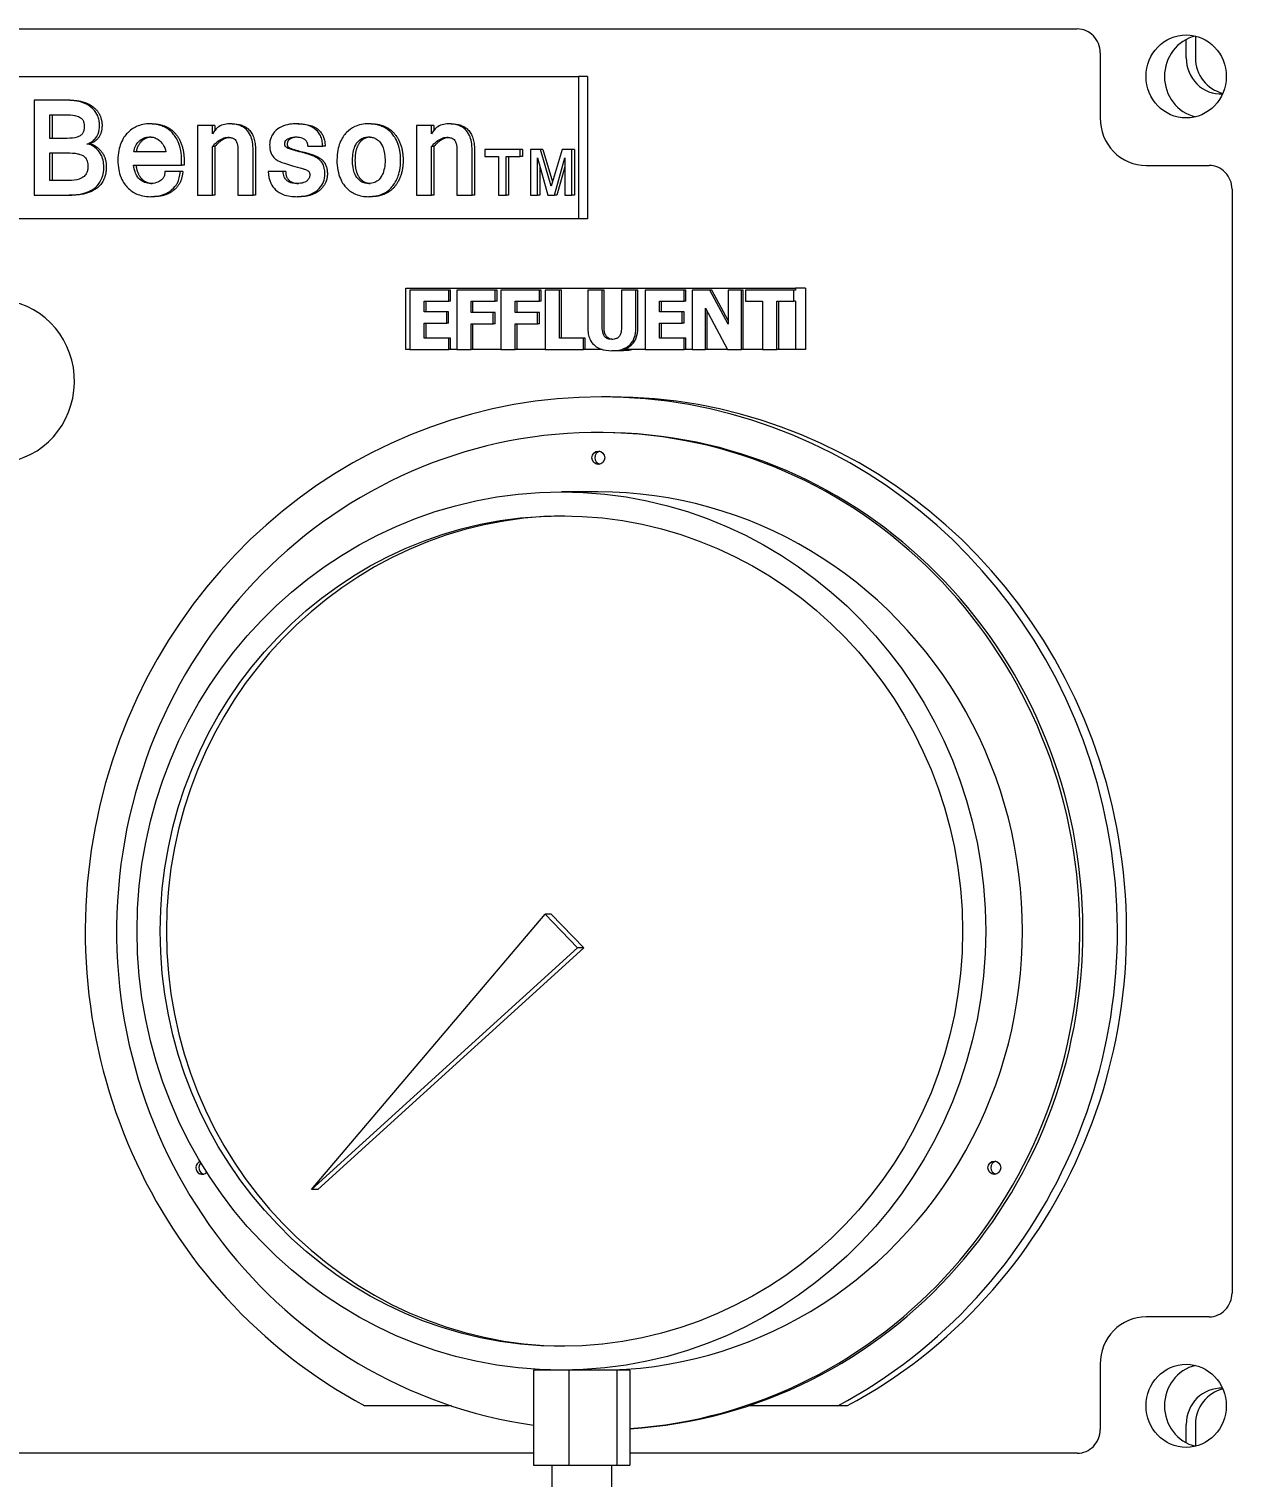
# Model space of a CAD drawing. Header units: inches. Extents: x 17 to 469, y 7 to 301.
# Drawn here: x 356.19 to 362.53, y 114.96 to 122.59 of the extents above; entities that cross this region are included whole.
import ezdxf

# ---------------------------------------------------------------- set-up
doc = ezdxf.new("R2010")
doc.units = ezdxf.units.IN
doc.header["$LTSCALE"] = 14
doc.header["$MEASUREMENT"] = 0
doc.layers.add('Dimension (ANSI)', color=7, linetype='Continuous', lineweight=25)
doc.layers.add('Visible (ANSI)', color=7, linetype='Continuous', lineweight=50)
doc.styles.add('MEMCOR Medium', font='arial.ttf')
doc.dimstyles.new('Default (ANSI)', dxfattribs={"dimscale": 14, "dimtxt": 0.15, "dimasz": 0.098425, "dimexe": 0.125, "dimexo": 0.0625, "dimgap": 0.031496, "dimtad": 0, "dimtih": 1, "dimtoh": 1, "dimdec": 4, "dimrnd": 1e-08, "dimzin": 3, "dimdsep": 46, "dimlunit": 5, "dimtxsty": 'MEMCOR Medium', "dimcen": 0.09, "dimdle": 0.393701, "dimclrd": 256, "dimclre": 256, "dimclrt": 256, "dimadec": 0, "dimazin": 1, "dimtfac": 0.8, "dimtofl": 0, "dimtmove": 0, "dimatfit": 3, "dimfxl": 1, "dimfrac": 1, "dimtolj": 1, "dimtzin": 4, "dimlwd": -1, "dimlwe": -1, "dimarcsym": 0})

# ---------------------------------------------------------------- blocks, each defined once
blk = doc.blocks.new('*D18')
at = {"layer": 'Defpoints', "color": 0, "transparency": 16777216}
for p in [(360.5183, 145.5319), (302.6019, 55.8079), (347.0113, 55.8079)]:
    blk.add_point(p, dxfattribs=at)
at = {"layer": 'Dimension (ANSI)', "transparency": 16777216}
for p, q in [((359.6433, 145.5319), (300.8519, 145.5319)), ((302.6019, 144.1539), (302.6019, 107.8402)), ((302.6019, 57.1858), (302.6019, 93.4996)), ((346.1363, 55.8079), (300.8519, 55.8079))]:
    blk.add_line(p, q, dxfattribs=at)
for points in [[(302.3722, 144.1539), (302.8315, 144.1539), (302.6019, 145.5319)], [(302.3722, 57.1858), (302.8315, 57.1858), (302.6019, 55.8079)]]:
    blk.add_solid(points, dxfattribs=at)
at = {"layer": 'Dimension (ANSI)', "transparency": 16777216, "char_height": 2.1, "attachment_point": 5, "style": 'MEMCOR Medium'}
for s, insert in [('\\A1; \\fArial|b0|i0;89{\\H0.8x;\\S3#4;} in', (302.6019, 102.8271)), ('\\A1;[2279.0 mm]{\\P\\fArial|b0|i0;SHIPPING HEIGHT\\P\\fArial|b0|i0;REF.}', (302.6019, 95.6567))]:
    blk.add_mtext(s, dxfattribs=dict(at, insert=insert))

msp = doc.modelspace()

# ---------------------------------------------------------------- linework, layer by layer
at = {"layer": 'Visible (ANSI)', "linetype": 'Continuous', "lineweight": 18}
for p, q in [((350.301099, 122.58936), (361.711098, 122.58936)), ((362.333469, 122.552218), (362.333469, 122.436895)), ((361.831839, 122.46436), (361.831839, 122.120645)), ((362.284941, 122.436895), (362.284941, 122.533875)), ((352.92721, 122.33936), (359.084987, 122.33936)), ((359.084987, 122.33936), (359.084987, 121.58936)), ((359.133516, 122.33936), (359.084987, 122.33936)), ((359.133516, 122.33936), (359.133516, 121.58936)), ((356.220016, 122.21436), (356.220016, 121.71436)), ((356.394528, 122.21436), (356.220016, 122.21436)), ((356.407469, 122.21436), (356.394528, 122.21436)), ((356.301651, 122.137437), (356.388662, 122.137437)), ((356.301651, 122.013449), (356.301651, 122.137437)), ((356.314592, 122.137437), (356.314592, 122.013449)), ((356.841341, 122.089866), (356.8284, 122.089866)), ((357.158639, 122.081769), (357.07896, 122.081769)), ((357.07896, 122.081769), (357.07896, 121.71436)), ((357.158639, 122.037741), (357.158639, 122.081769)), ((357.17158, 122.081769), (357.158639, 122.081769)), ((357.17158, 122.081769), (357.17158, 122.056274)), ((357.261525, 122.089866), (357.248584, 122.089866)), ((357.607407, 122.089866), (357.594466, 122.089866)), ((357.994351, 122.089866), (357.98141, 122.089866)), ((358.31165, 122.081769), (358.231971, 122.081769)), ((358.231971, 122.081769), (358.231971, 121.71436)), ((358.324591, 122.081769), (358.31165, 122.081769)), ((358.31165, 122.037741), (358.31165, 122.081769)), ((358.324591, 122.081769), (358.324591, 122.056274)), ((358.414535, 122.089866), (358.401594, 122.089866)), ((356.394039, 122.013449), (356.301651, 122.013449)), ((356.301651, 121.937032), (356.394528, 121.937032)), ((356.301651, 121.791283), (356.301651, 121.937032)), ((356.314592, 121.937032), (356.314592, 121.791283)), ((356.511429, 121.983104), (356.498488, 121.983104)), ((356.912967, 121.942093), (356.743832, 121.942093)), ((357.158639, 121.71436), (357.158639, 121.969927)), ((357.17158, 121.969927), (357.158639, 121.969927)), ((357.17158, 121.969927), (357.17158, 121.71436)), ((357.29209, 121.948672), (357.29209, 121.71436)), ((357.372258, 121.71436), (357.372258, 121.951202)), ((357.385199, 121.951202), (357.385199, 121.71436)), ((357.659969, 121.972457), (357.738671, 121.972457)), ((357.751612, 121.972457), (357.738671, 121.972457)), ((358.324591, 121.969927), (358.31165, 121.969927)), ((358.31165, 121.71436), (358.31165, 121.969927)), ((358.324591, 121.969927), (358.324591, 121.71436)), ((358.4451, 121.948672), (358.4451, 121.71436)), ((358.525268, 121.71436), (358.525268, 121.951202)), ((358.538209, 121.951202), (358.538209, 121.71436)), ((358.777569, 121.95436), (358.591501, 121.95436)), ((358.591501, 121.95436), (358.591501, 121.917437)), ((358.79051, 121.95436), (358.777569, 121.95436)), ((358.777569, 121.917437), (358.777569, 121.95436)), ((358.79051, 121.95436), (358.79051, 121.917437)), ((358.884805, 121.95436), (358.832246, 121.95436)), ((358.832246, 121.95436), (358.832246, 121.71436)), ((358.897746, 121.95436), (358.884805, 121.95436)), ((358.941353, 121.762457), (358.884805, 121.95436)), ((358.897746, 121.95436), (358.947876, 121.784235)), ((358.998839, 121.95436), (358.941353, 121.762457)), ((359.051163, 121.95436), (358.998839, 121.95436)), ((359.064104, 121.95436), (359.051163, 121.95436)), ((359.051163, 121.71436), (359.051163, 121.95436)), ((359.064104, 121.95436), (359.064104, 121.71436)), ((356.742855, 121.872761), (356.996068, 121.872761)), ((356.996068, 121.872761), (356.996068, 121.897558)), ((357.009009, 121.872761), (356.996068, 121.872761)), ((357.009009, 121.897558), (357.009009, 121.872761)), ((358.591501, 121.917437), (358.664708, 121.917437)), ((358.664708, 121.917437), (358.664708, 121.71436)), ((358.703893, 121.917437), (358.777569, 121.917437)), ((358.703893, 121.71436), (358.703893, 121.917437)), ((358.716834, 121.917437), (358.716834, 121.71436)), ((358.79051, 121.917437), (358.777569, 121.917437)), ((358.869788, 121.910149), (358.924693, 121.71436)), ((358.869788, 121.71436), (358.869788, 121.910149)), ((358.882729, 121.864003), (358.882729, 121.71436)), ((358.958247, 121.71436), (359.013387, 121.910149)), ((359.013387, 121.864199), (358.971188, 121.71436)), ((359.013387, 121.910149), (359.013387, 121.71436)), ((362.07332, 121.870645), (362.405323, 121.870645)), ((356.403327, 121.791283), (356.301651, 121.791283)), ((356.989713, 121.838854), (356.908079, 121.838854)), ((357.002654, 121.838854), (356.989713, 121.838854)), ((357.530918, 121.838854), (357.451239, 121.838854)), ((357.543859, 121.838854), (357.530918, 121.838854)), ((356.220016, 121.71436), (356.403327, 121.71436)), ((356.416268, 121.71436), (356.403327, 121.71436)), ((356.847207, 121.706263), (356.834266, 121.706263)), ((357.07896, 121.71436), (357.158639, 121.71436)), ((357.17158, 121.71436), (357.158639, 121.71436)), ((357.29209, 121.71436), (357.372258, 121.71436)), ((357.385199, 121.71436), (357.372258, 121.71436)), ((357.618161, 121.706263), (357.60522, 121.706263)), ((357.994351, 121.706263), (357.98141, 121.706263)), ((358.231971, 121.71436), (358.31165, 121.71436)), ((358.324591, 121.71436), (358.31165, 121.71436)), ((358.4451, 121.71436), (358.525268, 121.71436)), ((358.538209, 121.71436), (358.525268, 121.71436)), ((358.664708, 121.71436), (358.703893, 121.71436)), ((358.716834, 121.71436), (358.703893, 121.71436)), ((358.832246, 121.71436), (358.869788, 121.71436)), ((358.882729, 121.71436), (358.869788, 121.71436)), ((358.924693, 121.71436), (358.958247, 121.71436)), ((358.971188, 121.71436), (358.958247, 121.71436)), ((359.013387, 121.71436), (359.051163, 121.71436)), ((359.064104, 121.71436), (359.051163, 121.71436)), ((362.526064, 121.745645), (362.526064, 115.933145)), ((359.084987, 121.58936), (353.953822, 121.58936)), ((359.133516, 121.58936), (359.084987, 121.58936)), ((358.176162, 121.22436), (360.228755, 121.22436)), ((358.176162, 120.90186), (358.176162, 121.22436)), ((358.40215, 121.21486), (358.197817, 121.21486)), ((358.197817, 121.21486), (358.197817, 120.90186)), ((358.411856, 121.21486), (358.40215, 121.21486)), ((358.40215, 121.155253), (358.40215, 121.21486)), ((358.411856, 121.155253), (358.411856, 121.21486)), ((358.647042, 121.21486), (358.444669, 121.21486)), ((358.444669, 121.21486), (358.444669, 120.90186)), ((358.656748, 121.21486), (358.647042, 121.21486)), ((358.647042, 121.155253), (358.647042, 121.21486)), ((358.656748, 121.155253), (358.656748, 121.21486)), ((358.879684, 121.21486), (358.67731, 121.21486)), ((358.67731, 121.21486), (358.67731, 120.90186)), ((358.889389, 121.21486), (358.879684, 121.21486)), ((358.879684, 121.155253), (358.879684, 121.21486)), ((358.889389, 121.155253), (358.889389, 121.21486)), ((358.985903, 121.21486), (358.909952, 121.21486)), ((358.909952, 121.21486), (358.909952, 120.90186)), ((358.995609, 121.21486), (358.985903, 121.21486)), ((358.985903, 120.961467), (358.985903, 121.21486)), ((358.995609, 120.961467), (358.995609, 121.21486)), ((359.21046, 121.21486), (359.134508, 121.21486)), ((359.134508, 121.21486), (359.134508, 121.014986)), ((359.220165, 121.21486), (359.21046, 121.21486)), ((359.21046, 121.019552), (359.21046, 121.21486)), ((359.220165, 121.019552), (359.220165, 121.21486)), ((359.387842, 121.21486), (359.311891, 121.21486)), ((359.311891, 121.21486), (359.311891, 121.019552)), ((359.387842, 121.01524), (359.387842, 121.21486)), ((359.397548, 121.21486), (359.387842, 121.21486)), ((359.397548, 121.01524), (359.397548, 121.21486)), ((359.641554, 121.21486), (359.437221, 121.21486)), ((359.437221, 121.21486), (359.437221, 120.90186)), ((359.65126, 121.21486), (359.641554, 121.21486)), ((359.641554, 121.155253), (359.641554, 121.21486)), ((359.65126, 121.155253), (359.65126, 121.21486)), ((359.777174, 121.21486), (359.684073, 121.21486)), ((359.684073, 121.21486), (359.684073, 120.90186)), ((359.78688, 121.21486), (359.777174, 121.21486)), ((359.873706, 121.035532), (359.777174, 121.21486)), ((359.873706, 121.053562), (359.78688, 121.21486)), ((359.943042, 121.21486), (359.873706, 121.21486)), ((359.873706, 121.21486), (359.873706, 121.035532)), ((359.952748, 121.21486), (359.943042, 121.21486)), ((359.943042, 120.90186), (359.943042, 121.21486)), ((359.952748, 120.90186), (359.952748, 121.21486)), ((360.219049, 121.21486), (359.964245, 121.21486)), ((359.964245, 121.21486), (359.964245, 121.155253)), ((360.228755, 121.21486), (360.219049, 121.21486)), ((360.219049, 121.155253), (360.219049, 121.21486)), ((360.228755, 121.22436), (360.228755, 121.21486)), ((360.280519, 121.22436), (360.228755, 121.22436)), ((360.280519, 121.22436), (360.280519, 121.21486)), ((360.280519, 121.21486), (360.280519, 120.90186)), ((358.273278, 121.100212), (358.273278, 121.155253)), ((358.273278, 121.155253), (358.40215, 121.155253)), ((358.392105, 121.100212), (358.273278, 121.100212)), ((358.282984, 121.100212), (358.282984, 121.155253)), ((358.401811, 121.100212), (358.392105, 121.100212)), ((358.392105, 121.040605), (358.392105, 121.100212)), ((358.401811, 121.040605), (358.401811, 121.100212)), ((358.411856, 121.155253), (358.40215, 121.155253)), ((358.52013, 121.096153), (358.52013, 121.155253)), ((358.52013, 121.155253), (358.647042, 121.155253)), ((358.636997, 121.096153), (358.52013, 121.096153)), ((358.529836, 121.096153), (358.529836, 121.155253)), ((358.636997, 121.036546), (358.636997, 121.096153)), ((358.646703, 121.096153), (358.636997, 121.096153)), ((358.646703, 121.036546), (358.646703, 121.096153)), ((358.656748, 121.155253), (358.647042, 121.155253)), ((358.752772, 121.155253), (358.879684, 121.155253)), ((358.752772, 121.096153), (358.752772, 121.155253)), ((358.869638, 121.096153), (358.752772, 121.096153)), ((358.762477, 121.096153), (358.762477, 121.155253)), ((358.869638, 121.036546), (358.869638, 121.096153)), ((358.879344, 121.096153), (358.869638, 121.096153)), ((358.879344, 121.036546), (358.879344, 121.096153)), ((358.889389, 121.155253), (358.879684, 121.155253)), ((359.512682, 121.100212), (359.512682, 121.155253)), ((359.512682, 121.155253), (359.641554, 121.155253)), ((359.631509, 121.100212), (359.512682, 121.100212)), ((359.522388, 121.100212), (359.522388, 121.155253)), ((359.641215, 121.100212), (359.631509, 121.100212)), ((359.631509, 121.040605), (359.631509, 121.100212)), ((359.641215, 121.040605), (359.641215, 121.100212)), ((359.65126, 121.155253), (359.641554, 121.155253)), ((359.753409, 120.90186), (359.753409, 121.119996)), ((359.753409, 121.119996), (359.870031, 120.90186)), ((359.763115, 120.90186), (359.763115, 121.101842)), ((359.964245, 121.155253), (360.053672, 121.155253)), ((360.053672, 121.155253), (360.053672, 120.90186)), ((360.129623, 120.90186), (360.129623, 121.155253)), ((360.129623, 121.155253), (360.219049, 121.155253)), ((360.139328, 120.90186), (360.139328, 121.155253)), ((360.228755, 121.155253), (360.219049, 121.155253)), ((360.228755, 121.155253), (360.228755, 120.90186)), ((358.273278, 120.961467), (358.273278, 121.040605)), ((358.273278, 121.040605), (358.392105, 121.040605)), ((358.282984, 120.961467), (358.282984, 121.040605)), ((358.401811, 121.040605), (358.392105, 121.040605)), ((358.52013, 120.90186), (358.52013, 121.036546)), ((358.52013, 121.036546), (358.636997, 121.036546)), ((358.529836, 120.90186), (358.529836, 121.036546)), ((358.646703, 121.036546), (358.636997, 121.036546)), ((358.752772, 120.90186), (358.752772, 121.036546)), ((358.752772, 121.036546), (358.869638, 121.036546)), ((358.762477, 120.90186), (358.762477, 121.036546)), ((358.879344, 121.036546), (358.869638, 121.036546)), ((359.512682, 121.040605), (359.631509, 121.040605)), ((359.512682, 120.961467), (359.512682, 121.040605)), ((359.522388, 120.961467), (359.522388, 121.040605)), ((359.641215, 121.040605), (359.631509, 121.040605)), ((358.40215, 120.961467), (358.273278, 120.961467)), ((358.40215, 120.90186), (358.40215, 120.961467)), ((358.411856, 120.961467), (358.40215, 120.961467)), ((358.411856, 120.90186), (358.411856, 120.961467)), ((359.11159, 120.961467), (358.985903, 120.961467)), ((359.121296, 120.961467), (359.11159, 120.961467)), ((359.11159, 120.90186), (359.11159, 120.961467)), ((359.121296, 120.90186), (359.121296, 120.961467)), ((359.641554, 120.961467), (359.512682, 120.961467)), ((359.65126, 120.961467), (359.641554, 120.961467)), ((359.641554, 120.90186), (359.641554, 120.961467)), ((359.65126, 120.90186), (359.65126, 120.961467)), ((358.197817, 120.90186), (358.176162, 120.90186)), ((358.197817, 120.90186), (358.40215, 120.90186)), ((358.411856, 120.90186), (358.40215, 120.90186)), ((358.444669, 120.90186), (358.411856, 120.90186)), ((358.444669, 120.90186), (358.52013, 120.90186)), ((358.529836, 120.90186), (358.52013, 120.90186)), ((358.67731, 120.90186), (358.529836, 120.90186)), ((358.67731, 120.90186), (358.752772, 120.90186)), ((358.762477, 120.90186), (358.752772, 120.90186)), ((358.909952, 120.90186), (358.762477, 120.90186)), ((358.909952, 120.90186), (359.11159, 120.90186)), ((359.121296, 120.90186), (359.11159, 120.90186)), ((359.210487, 120.90186), (359.121296, 120.90186)), ((359.322645, 120.895265), (359.261175, 120.895265)), ((359.437221, 120.90186), (359.322146, 120.90186)), ((359.437221, 120.90186), (359.641554, 120.90186)), ((359.65126, 120.90186), (359.641554, 120.90186)), ((359.684073, 120.90186), (359.65126, 120.90186)), ((359.684073, 120.90186), (359.753409, 120.90186)), ((359.763115, 120.90186), (359.753409, 120.90186)), ((359.870031, 120.90186), (359.763115, 120.90186)), ((359.870031, 120.90186), (359.943042, 120.90186)), ((359.952748, 120.90186), (359.943042, 120.90186)), ((360.053672, 120.90186), (359.952748, 120.90186)), ((360.053672, 120.90186), (360.129623, 120.90186)), ((360.139328, 120.90186), (360.129623, 120.90186)), ((360.228755, 120.90186), (360.139328, 120.90186)), ((360.23199, 120.90186), (360.228755, 120.90186)), ((360.280519, 120.90186), (360.23199, 120.90186)), ((359.254222, 120.65186), (359.205694, 120.65186)), ((359.205694, 120.46436), (359.189518, 120.46436)), ((359.189518, 120.15186), (358.995403, 120.15186)), ((357.680542, 116.478115), (358.910027, 117.927748)), ((358.942379, 117.927748), (358.910027, 117.927748)), ((358.910027, 117.927748), (359.08078, 117.750972)), ((358.942379, 117.927748), (359.113132, 117.750972)), ((359.08078, 117.750972), (357.680542, 116.478115)), ((359.113132, 117.750972), (357.712894, 116.478115)), ((359.113132, 117.750972), (359.08078, 117.750972)), ((357.712894, 116.478115), (357.680542, 116.478115)), ((362.405323, 115.808145), (362.07332, 115.808145)), ((358.995403, 115.52686), (358.84858, 115.52686)), ((358.84858, 115.52686), (358.84858, 115.02686)), ((359.034006, 115.52686), (358.995403, 115.52686)), ((359.034006, 115.52686), (359.034006, 115.02686)), ((359.287302, 115.52686), (359.034006, 115.52686)), ((359.287302, 115.52686), (359.287302, 115.02686)), ((359.355172, 115.52686), (359.287302, 115.52686)), ((359.355172, 115.52686), (359.355172, 115.02686)), ((361.831839, 115.558145), (361.831839, 115.21443)), ((358.416188, 115.33943), (357.960995, 115.33943)), ((360.450392, 115.33943), (359.979023, 115.33943)), ((360.498921, 115.33943), (360.450392, 115.33943)), ((362.284941, 115.144915), (362.284941, 115.241895)), ((362.333469, 115.241895), (362.333469, 115.126572)), ((358.84858, 115.08943), (352.955982, 115.08943)), ((361.711098, 115.08943), (359.355172, 115.08943)), ((358.84858, 115.02686), (359.034006, 115.02686)), ((358.944896, 115.02686), (358.944896, 114.90186)), ((359.034006, 115.02686), (359.287302, 115.02686)), ((359.258857, 115.02686), (359.258857, 114.90186)), ((359.287302, 115.02686), (359.355172, 115.02686))]:
    msp.add_line(p, q, dxfattribs=at)
for centre, major_axis, start_param, end_param in [((361.711098, 122.46436), (0, 0.125), 4.71238898, 6.28318531), ((362.381673, 122.339395), (0, 0.21875), 0.23173936, 2.90985329), ((362.468467, 122.436895), (0, -0.19), 4.71238898, 6.32515759), ((362.516995, 122.436895), (0, -0.19), 4.71238898, 6.06903565), ((362.07332, 122.120645), (0, -0.25), 4.71238898, 6.28318531), ((362.405323, 121.745645), (0, 0.125), 4.71238898, 6.28318531), ((356.017071, 120.733969), (0, 0.42942), 3.2341876, 6.15298238), ((359.205694, 117.83936), (0, 2.8125), 3.61752935, 8.94884126), ((359.254222, 117.83936), (0, 2.8125), 3.61752935, 6.28318531), ((359.189518, 117.83936), (0, -2.625), 0.0653793, 6.14831409), ((359.205694, 117.83936), (0, 2.625), 3.20057984, 6.28318531), ((359.205694, 120.331756), (0, 0.035), 0.24158341, 2.90000925), ((359.189518, 117.83936), (0, 2.3125), 3.14159265, 6.28318531), ((359.027756, 117.83936), (0, 2.186419), 0.00765955, 3.1339331), ((357.104587, 116.593162), (0, -0.035), 3.46953171, 7.08907243), ((357.120764, 116.593162), (0, -0.035), 3.8793866, 6.0416019), ((361.290624, 116.593162), (0, 0.035), 0.24158341, 2.90000925), ((362.405323, 115.933145), (0, -0.125), 0, 1.57079633), ((362.07332, 115.558145), (0, 0.25), 0, 1.57079633), ((362.381673, 115.339395), (0, 0.21875), 0.23173936, 2.90985329), ((362.468467, 115.241895), (0, 0.19), 6.24121303, 7.85398163), ((362.516995, 115.241895), (0, 0.19), 0.21414966, 1.57079633), ((361.711098, 115.21443), (0, -0.125), 0, 1.57079633)]:
    msp.add_ellipse(centre, major_axis=major_axis, ratio=0.96592583, start_param=start_param, end_param=end_param, dxfattribs=at)
for centre, major_axis in [((362.284616, 122.339395), (0, 0.21875)), ((359.189518, 120.331756), (0, -0.035)), ((358.995403, 117.83936), (0, 2.3125)), ((358.995403, 117.83936), (0, 2.186419)), ((361.274448, 116.593162), (0, -0.035)), ((362.284616, 115.339395), (0, 0.21875))]:
    msp.add_ellipse(centre, major_axis=major_axis, ratio=0.96592583, dxfattribs=at)
for points, degree, knots in [([(356.564152, 122.081769), (356.564152, 122.090442), (356.563389, 122.099066), (356.56011, 122.115744), (356.557691, 122.123658), (356.549784, 122.142081), (356.541914, 122.156113), (356.516131, 122.18133), (356.500577, 122.191632), (356.460666, 122.207598), (356.432621, 122.21436), (356.394528, 122.21436)], 3, [-1.37022204, -1.37022204, -1.37022204, -1.37022204, -1.13367687, -1.13367687, -0.90603204, -0.90603204, -0.58386018, -0.58386018, -0.30050429, -0.30050429, 0, 0, 0, 0]), ([(356.388662, 122.137437), (356.403269, 122.137437), (356.419677, 122.136572), (356.44113, 122.132001), (356.450808, 122.129387), (356.465473, 122.121222), (356.46963, 122.117413), (356.476679, 122.109174), (356.478836, 122.104419), (356.482694, 122.092633), (356.483495, 122.084183), (356.483495, 122.076202)], 3, [-0.217883978, -0.217883978, -0.217883978, -0.217883978, -0.151492323, -0.151492323, -0.118749394, -0.118749394, -0.094641913, -0.094641913, -0.060812242, -0.060812242, 0, 0, 0, 0]), ([(356.497182, 121.983085), (356.505272, 121.985958), (356.513147, 121.989575), (356.527174, 121.998296), (356.533348, 122.0032), (356.546646, 122.01723), (356.552571, 122.026782), (356.562118, 122.051536), (356.564152, 122.066695), (356.564152, 122.081769)], 3, [-0.332004447, -0.332004447, -0.332004447, -0.332004447, -0.264558277, -0.264558277, -0.202993513, -0.202993513, -0.114860808, -0.114860808, 0, 0, 0, 0]), ([(356.8284, 122.089866), (356.816321, 122.089866), (356.804308, 122.088754), (356.779587, 122.083684), (356.768698, 122.079882), (356.740873, 122.067482), (356.724443, 122.056169), (356.698931, 122.029499), (356.686072, 122.012254), (356.667559, 121.96503), (356.660731, 121.936698), (356.660731, 121.898064)], 3, [-1.49193162, -1.49193162, -1.49193162, -1.49193162, -1.29030138, -1.29030138, -1.0712515, -1.0712515, -0.64119148, -0.64119148, -0.29439022, -0.29439022, 0, 0, 0, 0]), ([(356.996068, 121.897558), (356.996068, 121.915034), (356.994682, 121.932564), (356.987525, 121.970112), (356.981958, 121.985), (356.968097, 122.016751), (356.956484, 122.032443), (356.931749, 122.058081), (356.915839, 122.068829), (356.882266, 122.083119), (356.859733, 122.089866), (356.8284, 122.089866)], 3, [-0.953742878, -0.953742878, -0.953742878, -0.953742878, -0.864238922, -0.864238922, -0.757751945, -0.757751945, -0.52950742, -0.52950742, -0.247180323, -0.247180323, 0, 0, 0, 0]), ([(357.248584, 122.089866), (357.236961, 122.089866), (357.225378, 122.088405), (357.203923, 122.081583), (357.194395, 122.07663), (357.17462, 122.061202), (357.165743, 122.050158), (357.158639, 122.037741)], 3, [-0.286997863, -0.286997863, -0.286997863, -0.286997863, -0.195305384, -0.195305384, -0.109970073, -0.109970073, 0, 0, 0, 0]), ([(357.372258, 121.951202), (357.372258, 121.965523), (357.371268, 121.980137), (357.366513, 122.00627), (357.363123, 122.018176), (357.352833, 122.040679), (357.345967, 122.050939), (357.327716, 122.068864), (357.316756, 122.075662), (357.286967, 122.087436), (357.26749, 122.089866), (357.248584, 122.089866)], 3, [-0.549838036, -0.549838036, -0.549838036, -0.549838036, -0.440760651, -0.440760651, -0.347374274, -0.347374274, -0.251258835, -0.251258835, -0.149149172, -0.149149172, 0, 0, 0, 0]), ([(357.594466, 122.089866), (357.580707, 122.089866), (357.566952, 122.088533), (357.538182, 122.08185), (357.526354, 122.076701), (357.509027, 122.067788), (357.496787, 122.060233), (357.47595, 122.037644), (357.47016, 122.026737), (357.461764, 122.005852), (357.459549, 121.992892), (357.459549, 121.979542)], 3, [-0.380184833, -0.380184833, -0.380184833, -0.380184833, -0.319898495, -0.319898495, -0.251008997, -0.251008997, -0.172372504, -0.172372504, -0.101722902, -0.101722902, 0, 0, 0, 0]), ([(357.738671, 121.972457), (357.73842, 121.982484), (357.737396, 121.992556), (357.733386, 122.011173), (357.730609, 122.019747), (357.721327, 122.039192), (357.714049, 122.049045), (357.693813, 122.067304), (357.68081, 122.074323), (357.644179, 122.087315), (357.61851, 122.089866), (357.594466, 122.089866)], 3, [-0.545887419, -0.545887419, -0.545887419, -0.545887419, -0.469637173, -0.469637173, -0.400904814, -0.400904814, -0.30477701, -0.30477701, -0.189676686, -0.189676686, 0, 0, 0, 0]), ([(357.98141, 122.089866), (357.96857, 122.089866), (357.955764, 122.08874), (357.929073, 122.08339), (357.917561, 122.079293), (357.891648, 122.067733), (357.876664, 122.057331), (357.852419, 122.031822), (357.839533, 122.014293), (357.8211, 121.967541), (357.813742, 121.938831), (357.813742, 121.898064)], 3, [-1.56801299, -1.56801299, -1.56801299, -1.56801299, -1.35973826, -1.35973826, -1.12707481, -1.12707481, -0.69333235, -0.69333235, -0.31064426, -0.31064426, 0, 0, 0, 0]), ([(358.149078, 121.898064), (358.149078, 121.915503), (358.147698, 121.933009), (358.140584, 121.970179), (358.135087, 121.984926), (358.119909, 122.019497), (358.107248, 122.034771), (358.084759, 122.058081), (358.06885, 122.068829), (358.035277, 122.083119), (358.012743, 122.089866), (357.98141, 122.089866)], 3, [-0.854658685, -0.854658685, -0.854658685, -0.854658685, -0.788718433, -0.788718433, -0.711388555, -0.711388555, -0.52950742, -0.52950742, -0.247180323, -0.247180323, 0, 0, 0, 0]), ([(358.401594, 122.089866), (358.389971, 122.089866), (358.378389, 122.088405), (358.356934, 122.081583), (358.347405, 122.07663), (358.32763, 122.061202), (358.318753, 122.050158), (358.31165, 122.037741)], 3, [-0.286997863, -0.286997863, -0.286997863, -0.286997863, -0.195305384, -0.195305384, -0.109970073, -0.109970073, 0, 0, 0, 0]), ([(358.525268, 121.951202), (358.525268, 121.965523), (358.524279, 121.980137), (358.519523, 122.00627), (358.516133, 122.018176), (358.505843, 122.040679), (358.498977, 122.050939), (358.480727, 122.068864), (358.469766, 122.075662), (358.439977, 122.087436), (358.420501, 122.089866), (358.401594, 122.089866)], 3, [-0.549838036, -0.549838036, -0.549838036, -0.549838036, -0.440760651, -0.440760651, -0.347374274, -0.347374274, -0.251258835, -0.251258835, -0.149149172, -0.149149172, 0, 0, 0, 0]), ([(356.483495, 122.076202), (356.483495, 122.070109), (356.482998, 122.063921), (356.480615, 122.052778), (356.47891, 122.047747), (356.473653, 122.037952), (356.470062, 122.033533), (356.461892, 122.026832), (356.455975, 122.022998), (356.430915, 122.014966), (356.412237, 122.013449), (356.394039, 122.013449)], 3, [-0.570946972, -0.570946972, -0.570946972, -0.570946972, -0.453612383, -0.453612383, -0.351244571, -0.351244571, -0.237936486, -0.237936486, -0.143553355, -0.143553355, 0, 0, 0, 0]), ([(356.743832, 121.942093), (356.745607, 121.952659), (356.748668, 121.96288), (356.757893, 121.981552), (356.763716, 121.989664), (356.778639, 122.004538), (356.78702, 122.010243), (356.806426, 122.018589), (356.817263, 122.020534), (356.8284, 122.020534)], 3, [-0.311667492, -0.311667492, -0.311667492, -0.311667492, -0.237050543, -0.237050543, -0.16576507, -0.16576507, -0.087852602, -0.087852602, 0, 0, 0, 0]), ([(356.834877, 122.020309), (356.806718, 122.018323), (356.762639, 121.977012), (356.756773, 121.942093)], 2, [0.10162414, 0.10162414, 0.10162414, 1, 2, 2, 2]), ([(356.8284, 122.020534), (356.836328, 122.020534), (356.844184, 122.019555), (356.859103, 122.015179), (356.865921, 122.011968), (356.884026, 121.999685), (356.892165, 121.989288), (356.904916, 121.969968), (356.910066, 121.956467), (356.912967, 121.942093)], 3, [-0.251457438, -0.251457438, -0.251457438, -0.251457438, -0.21404187, -0.21404187, -0.178283825, -0.178283825, -0.111899249, -0.111899249, 0, 0, 0, 0]), ([(357.158639, 121.969927), (357.166737, 121.979623), (357.17575, 121.988965), (357.193774, 122.003389), (357.202777, 122.009097), (357.221247, 122.016543), (357.23036, 122.01851), (357.239785, 122.01851)], 3, [-0.254147783, -0.254147783, -0.254147783, -0.254147783, -0.156374809, -0.156374809, -0.074354364, -0.074354364, 0, 0, 0, 0]), ([(357.239785, 122.01851), (357.245759, 122.01851), (357.251912, 122.018004), (357.262741, 122.015438), (357.267613, 122.013581), (357.276143, 122.008018), (357.278955, 122.004966), (357.284287, 121.997619), (357.286547, 121.991848), (357.291106, 121.97511), (357.29209, 121.961781), (357.29209, 121.948672)], 3, [-0.243715019, -0.243715019, -0.243715019, -0.243715019, -0.209104446, -0.209104446, -0.179401679, -0.179401679, -0.150757457, -0.150757457, -0.099891353, -0.099891353, 0, 0, 0, 0]), ([(357.539229, 121.984603), (357.539229, 121.986764), (357.539431, 121.98891), (357.540308, 121.993049), (357.540954, 121.994999), (357.543463, 122.000368), (357.545795, 122.003368), (357.552934, 122.009927), (357.558387, 122.012906), (357.574748, 122.019232), (357.587235, 122.020534), (357.598866, 122.020534)], 3, [-0.199332402, -0.199332402, -0.199332402, -0.199332402, -0.182867861, -0.182867861, -0.167049192, -0.167049192, -0.137423155, -0.137423155, -0.091748754, -0.091748754, 0, 0, 0, 0]), ([(357.605169, 122.020385), (357.582425, 122.019338), (357.55217, 122.001303), (357.55217, 121.984603)], 2, [0.12442663, 0.12442663, 0.12442663, 1, 2, 2, 2]), ([(357.598866, 122.020534), (357.610563, 122.020534), (357.622058, 122.019081), (357.63698, 122.012943), (357.641723, 122.010106), (357.64977, 122.002622), (357.652865, 121.998263), (357.658124, 121.986783), (357.659532, 121.979631), (357.659969, 121.972457)], 3, [-0.223385569, -0.223385569, -0.223385569, -0.223385569, -0.140059831, -0.140059831, -0.096765916, -0.096765916, -0.05477189, -0.05477189, 0, 0, 0, 0]), ([(357.895865, 121.898064), (357.895865, 121.911548), (357.896717, 121.925526), (357.901517, 121.952512), (357.905059, 121.962693), (357.914271, 121.983848), (357.920861, 121.992402), (357.934922, 122.006985), (357.943126, 122.011641), (357.959804, 122.018733), (357.970504, 122.020534), (357.98141, 122.020534)], 3, [-0.22807944, -0.22807944, -0.22807944, -0.22807944, -0.205294754, -0.205294754, -0.181748055, -0.181748055, -0.142221383, -0.142221383, -0.086038211, -0.086038211, 0, 0, 0, 0]), ([(357.987806, 122.02031), (357.972599, 122.019253), (357.944491, 122.005858), (357.921516, 121.975494), (357.908806, 121.929947), (357.908806, 121.898064)], 2, [0.17457676, 0.17457676, 0.17457676, 1, 2, 3, 4, 4, 4]), ([(357.98141, 122.020534), (357.987422, 122.020534), (357.993397, 122.019958), (358.006658, 122.017108), (358.012126, 122.014843), (358.02413, 122.009198), (358.031448, 122.003588), (358.04614, 121.987149), (358.052191, 121.975808), (358.063624, 121.94503), (358.066955, 121.923812), (358.066955, 121.898064)], 3, [-0.485256347, -0.485256347, -0.485256347, -0.485256347, -0.453784115, -0.453784115, -0.414355835, -0.414355835, -0.320828378, -0.320828378, -0.196193606, -0.196193606, 0, 0, 0, 0]), ([(358.31165, 121.969927), (358.319748, 121.979623), (358.328761, 121.988965), (358.346785, 122.003389), (358.355787, 122.009097), (358.374258, 122.016543), (358.38337, 122.01851), (358.392795, 122.01851)], 3, [-0.254147783, -0.254147783, -0.254147783, -0.254147783, -0.156374809, -0.156374809, -0.074354364, -0.074354364, 0, 0, 0, 0]), ([(358.392795, 122.01851), (358.398769, 122.01851), (358.404923, 122.018004), (358.415751, 122.015438), (358.420623, 122.013581), (358.429153, 122.008018), (358.431966, 122.004966), (358.437298, 121.997619), (358.439557, 121.991848), (358.444116, 121.97511), (358.4451, 121.961781), (358.4451, 121.948672)], 3, [-0.243715019, -0.243715019, -0.243715019, -0.243715019, -0.209104446, -0.209104446, -0.179401679, -0.179401679, -0.150757457, -0.150757457, -0.099891353, -0.099891353, 0, 0, 0, 0]), ([(356.394528, 121.937032), (356.411659, 121.937032), (356.431553, 121.936046), (356.453493, 121.931111), (356.465543, 121.928264), (356.479739, 121.92026), (356.485327, 121.916606), (356.495124, 121.90478), (356.497577, 121.898865), (356.502067, 121.884586), (356.503048, 121.874105), (356.503048, 121.864158)], 3, [-0.627216897, -0.627216897, -0.627216897, -0.627216897, -0.26355814, -0.26355814, -0.153530989, -0.153530989, -0.114232774, -0.114232774, -0.075797609, -0.075797609, 0, 0, 0, 0]), ([(356.586638, 121.864158), (356.586638, 121.875929), (356.585222, 121.887519), (356.579577, 121.910616), (356.575492, 121.921251), (356.562533, 121.943326), (356.552228, 121.955996), (356.526803, 121.975234), (356.519385, 121.978515), (356.509093, 121.982172), (356.503203, 121.983268), (356.497182, 121.983085)], 3, [-0.236404936, -0.236404936, -0.236404936, -0.236404936, -0.1893821, -0.1893821, -0.141231453, -0.141231453, -0.08584592, -0.08584592, -0.047520192, -0.047520192, 0, 0, 0, 0]), ([(356.511429, 121.983104), (356.527453, 121.983104), (356.562917, 121.958793), (356.587847, 121.925392), (356.599579, 121.884907), (356.599579, 121.864158)], 2, [0.03921569, 0.03921569, 0.03921569, 1, 2, 3, 4, 4, 4]), ([(357.459549, 121.979542), (357.459549, 121.96972), (357.460341, 121.959637), (357.464062, 121.942941), (357.466643, 121.934957), (357.477927, 121.915247), (357.486053, 121.908266), (357.499117, 121.898184), (357.513506, 121.886941), (357.574913, 121.870736)], 3, [-1.28758631, -1.28758631, -1.28758631, -1.28758631, -1.00763885, -1.00763885, -0.79953504, -0.79953504, -0.49991727, -0.49991727, 0, 0, 0, 0]), ([(357.627707, 121.940068), (357.593685, 121.948522), (357.57576, 121.953769), (357.554687, 121.961386), (357.549663, 121.963861), (357.544725, 121.967294), (357.543204, 121.968524), (357.541519, 121.970594), (357.541019, 121.971367), (357.539201, 121.97607), (357.539229, 121.980439), (357.539229, 121.984603)], 3, [-0.131420243, -0.131420243, -0.131420243, -0.131420243, -0.085737183, -0.085737183, -0.052375851, -0.052375851, -0.038599816, -0.038599816, -0.031728135, -0.031728135, 0, 0, 0, 0]), ([(357.750403, 121.826202), (357.750403, 121.836499), (357.749476, 121.846932), (357.744423, 121.8683), (357.740575, 121.87629), (357.730066, 121.893874), (357.721445, 121.90109), (357.708501, 121.910725), (357.690953, 121.924305), (357.627707, 121.940068)], 3, [-1.26579165, -1.26579165, -1.26579165, -1.26579165, -1.09964579, -1.09964579, -0.91097669, -0.91097669, -0.51319308, -0.51319308, 0, 0, 0, 0]), ([(356.403327, 121.71436), (356.423159, 121.71436), (356.443428, 121.715793), (356.479548, 121.722708), (356.496005, 121.727632), (356.530415, 121.744268), (356.542874, 121.754936), (356.562118, 121.775152), (356.570496, 121.788508), (356.58379, 121.822773), (356.586638, 121.843482), (356.586638, 121.864158)], 3, [-0.534957751, -0.534957751, -0.534957751, -0.534957751, -0.44787355, -0.44787355, -0.373731161, -0.373731161, -0.28123866, -0.28123866, -0.157548974, -0.157548974, 0, 0, 0, 0]), ([(356.503048, 121.864158), (356.503048, 121.858123), (356.502535, 121.852064), (356.500187, 121.840796), (356.498485, 121.835612), (356.492708, 121.823866), (356.488152, 121.81798), (356.475132, 121.806539), (356.46637, 121.802021), (356.440401, 121.793002), (356.421013, 121.791283), (356.403327, 121.791283)], 3, [-0.361217471, -0.361217471, -0.361217471, -0.361217471, -0.315406386, -0.315406386, -0.273717942, -0.273717942, -0.215356644, -0.215356644, -0.139521638, -0.139521638, 0, 0, 0, 0]), ([(356.660731, 121.898064), (356.660731, 121.881301), (356.661998, 121.86441), (356.667096, 121.837067), (356.670736, 121.82195), (356.6887, 121.780203), (356.701662, 121.764253), (356.725732, 121.739375), (356.742308, 121.728177), (356.776943, 121.713497), (356.800646, 121.706263), (356.834266, 121.706263)], 3, [-1.15207317, -1.15207317, -1.15207317, -1.15207317, -0.93289171, -0.93289171, -0.78803686, -0.78803686, -0.5752915, -0.5752915, -0.26521632, -0.26521632, 0, 0, 0, 0]), ([(356.834266, 121.775595), (356.822656, 121.775595), (356.81115, 121.777354), (356.793242, 121.784558), (356.783832, 121.789487), (356.768586, 121.804685), (356.760657, 121.813966), (356.750693, 121.837861), (356.744372, 121.85444), (356.742855, 121.872761)], 3, [-1.96156648, -1.96156648, -1.96156648, -1.96156648, -1.05825772, -1.05825772, -0.46701751, -0.46701751, -0.14011971, -0.14011971, 0, 0, 0, 0]), ([(356.755796, 121.872761), (356.757262, 121.855048), (356.772905, 121.814056), (356.797346, 121.788247), (356.8254, 121.776721), (356.840533, 121.775795)], 2, [0, 0, 0, 1, 2, 3, 3.82192393, 3.82192393, 3.82192393]), ([(357.574913, 121.870736), (357.627432, 121.856129), (357.637169, 121.852993), (357.650109, 121.848442), (357.656503, 121.845651), (357.663334, 121.840818), (357.665273, 121.83918), (357.667605, 121.836181), (357.668668, 121.834512), (357.670446, 121.828153), (357.670724, 121.8242), (357.670724, 121.820635)], 3, [-0.257258169, -0.257258169, -0.257258169, -0.257258169, -0.188139614, -0.188139614, -0.088980101, -0.088980101, -0.05025383, -0.05025383, -0.027166149, -0.027166149, 0, 0, 0, 0]), ([(357.813742, 121.898064), (357.813742, 121.880642), (357.815056, 121.863077), (357.821693, 121.82756), (357.826606, 121.813287), (357.841886, 121.777907), (357.854085, 121.762487), (357.877661, 121.738067), (357.893618, 121.727288), (357.933762, 121.710219), (357.957345, 121.706263), (357.98141, 121.706263)], 3, [-0.559807611, -0.559807611, -0.559807611, -0.559807611, -0.508752242, -0.508752242, -0.453813618, -0.453813618, -0.343491309, -0.343491309, -0.189844967, -0.189844967, 0, 0, 0, 0]), ([(357.98141, 121.775595), (357.975148, 121.775595), (357.968883, 121.776159), (357.955399, 121.779048), (357.949964, 121.781329), (357.937406, 121.7875), (357.929707, 121.793682), (357.917178, 121.808067), (357.910415, 121.817941), (357.899575, 121.849762), (357.895865, 121.869898), (357.895865, 121.898064)], 3, [-0.87203894, -0.87203894, -0.87203894, -0.87203894, -0.787716776, -0.787716776, -0.686621698, -0.686621698, -0.437031514, -0.437031514, -0.214626715, -0.214626715, 0, 0, 0, 0]), ([(357.908806, 121.898064), (357.908806, 121.866182), (357.921516, 121.819623), (357.944491, 121.790271), (357.972213, 121.776847), (357.987808, 121.775808)], 2, [0, 0, 0, 1, 2, 3, 3.82940786, 3.82940786, 3.82940786]), ([(357.98141, 121.706263), (357.99401, 121.706263), (358.006563, 121.707376), (358.03316, 121.712686), (358.044581, 121.716798), (358.070348, 121.728159), (358.085555, 121.738706), (358.110101, 121.764476), (358.123214, 121.782172), (358.141774, 121.82923), (358.149078, 121.857863), (358.149078, 121.898064)], 3, [-1.52764829, -1.52764829, -1.52764829, -1.52764829, -1.33812293, -1.33812293, -1.12021306, -1.12021306, -0.68610543, -0.68610543, -0.3063334, -0.3063334, 0, 0, 0, 0]), ([(358.066955, 121.898064), (358.066955, 121.8845), (358.06603, 121.870572), (358.060872, 121.84269), (358.056983, 121.832146), (358.050316, 121.816929), (358.044856, 121.806734), (358.02804, 121.789288), (358.019926, 121.784588), (358.00303, 121.777398), (357.992324, 121.775595), (357.98141, 121.775595)], 3, [-0.322924908, -0.322924908, -0.322924908, -0.322924908, -0.268030343, -0.268030343, -0.208102325, -0.208102325, -0.144086963, -0.144086963, -0.086096364, -0.086096364, 0, 0, 0, 0]), ([(356.834266, 121.706263), (356.848489, 121.706263), (356.862634, 121.707601), (356.88751, 121.712846), (356.900942, 121.716658), (356.925786, 121.728535), (356.940228, 121.73692), (356.96437, 121.762271), (356.970733, 121.773083), (356.982223, 121.794573), (356.987196, 121.815688), (356.989713, 121.838854)], 3, [-0.510586724, -0.510586724, -0.510586724, -0.510586724, -0.395857325, -0.395857325, -0.305816844, -0.305816844, -0.233792858, -0.233792858, -0.177640706, -0.177640706, 0, 0, 0, 0]), ([(356.908079, 121.838854), (356.907603, 121.828014), (356.90618, 121.818589), (356.902988, 121.810721), (356.900599, 121.804951), (356.888018, 121.791985), (356.880335, 121.786874), (356.863004, 121.7794), (356.850097, 121.775595), (356.834266, 121.775595)], 3, [-1.35675121, -1.35675121, -1.35675121, -1.35675121, -0.38738366, -0.38738366, -0.25082013, -0.25082013, -0.12489258, -0.12489258, 0, 0, 0, 0]), ([(357.451239, 121.838854), (357.452491, 121.81763), (357.456562, 121.796237), (357.471559, 121.763997), (357.479655, 121.752458), (357.501768, 121.731592), (357.515567, 121.723604), (357.55403, 121.709163), (357.580259, 121.706263), (357.60522, 121.706263)], 3, [-0.594380343, -0.594380343, -0.594380343, -0.594380343, -0.432514362, -0.432514362, -0.322211878, -0.322211878, -0.196916309, -0.196916309, 0, 0, 0, 0]), ([(357.604732, 121.775595), (357.596951, 121.775595), (357.588988, 121.776136), (357.574835, 121.778753), (357.568378, 121.780615), (357.55646, 121.786194), (357.55107, 121.78984), (357.541842, 121.799399), (357.538342, 121.805015), (357.532408, 121.819981), (357.531063, 121.829486), (357.530918, 121.838854)], 3, [-0.287669746, -0.287669746, -0.287669746, -0.287669746, -0.226284129, -0.226284129, -0.174290962, -0.174290962, -0.123175282, -0.123175282, -0.071392159, -0.071392159, 0, 0, 0, 0]), ([(357.670724, 121.820635), (357.670724, 121.817624), (357.670415, 121.814642), (357.669101, 121.80884), (357.668126, 121.806093), (357.664242, 121.798202), (357.660518, 121.793723), (357.65301, 121.787107), (357.647818, 121.783167), (357.627969, 121.776633), (357.615833, 121.775595), (357.604732, 121.775595)], 3, [-0.374073525, -0.374073525, -0.374073525, -0.374073525, -0.320709979, -0.320709979, -0.268475703, -0.268475703, -0.163784914, -0.163784914, -0.087573633, -0.087573633, 0, 0, 0, 0]), ([(357.60522, 121.706263), (357.619181, 121.706263), (357.633143, 121.707542), (357.662165, 121.713862), (357.674179, 121.718689), (357.696422, 121.729406), (357.708923, 121.737841), (357.731786, 121.761168), (357.738397, 121.773972), (357.747785, 121.797222), (357.750403, 121.811447), (357.750403, 121.826202)], 3, [-0.343256409, -0.343256409, -0.343256409, -0.343256409, -0.303581547, -0.303581547, -0.258977781, -0.258977781, -0.192017911, -0.192017911, -0.112431426, -0.112431426, 0, 0, 0, 0]), ([(359.134508, 121.014986), (359.134508, 121.004481), (359.135293, 120.993881), (359.138922, 120.974349), (359.141538, 120.965345), (359.150301, 120.945551), (359.157086, 120.935616), (359.172269, 120.920887), (359.182968, 120.912122), (359.219475, 120.897841), (359.240682, 120.895265), (359.261175, 120.895265)], 3, [-0.821877976, -0.821877976, -0.821877976, -0.821877976, -0.654433498, -0.654433498, -0.504909579, -0.504909579, -0.307478412, -0.307478412, -0.16166829, -0.16166829, 0, 0, 0, 0]), ([(359.261175, 120.954872), (359.256108, 120.954872), (359.250948, 120.955296), (359.241704, 120.957338), (359.237527, 120.958795), (359.229592, 120.963222), (359.226048, 120.966174), (359.220427, 120.973219), (359.217283, 120.978287), (359.211466, 120.996629), (359.21046, 121.008556), (359.21046, 121.019552)], 3, [-0.357819749, -0.357819749, -0.357819749, -0.357819749, -0.281802872, -0.281802872, -0.21609433, -0.21609433, -0.146681317, -0.146681317, -0.083787292, -0.083787292, 0, 0, 0, 0]), ([(359.266012, 120.95501), (359.262542, 120.955211), (359.259072, 120.955645), (359.251409, 120.957338), (359.247232, 120.958795), (359.239298, 120.963222), (359.235753, 120.966174), (359.230132, 120.973219), (359.226988, 120.978287), (359.221172, 120.996629), (359.220165, 121.008556), (359.220165, 121.019552)], 3, [-0.333567232, -0.333567232, -0.333567232, -0.333567232, -0.281802872, -0.281802872, -0.21609433, -0.21609433, -0.146681317, -0.146681317, -0.083787292, -0.083787292, 0, 0, 0, 0]), ([(359.311891, 121.019552), (359.311891, 121.011982), (359.311435, 121.004113), (359.309137, 120.990633), (359.307522, 120.984531), (359.30261, 120.973865), (359.299782, 120.969965), (359.292869, 120.963204), (359.288503, 120.960517), (359.276592, 120.955835), (359.26876, 120.954872), (359.261175, 120.954872)], 3, [-0.217363441, -0.217363441, -0.217363441, -0.217363441, -0.17163752, -0.17163752, -0.134758966, -0.134758966, -0.100390194, -0.100390194, -0.059831536, -0.059831536, 0, 0, 0, 0]), ([(359.261175, 120.895265), (359.273417, 120.895265), (359.285857, 120.896153), (359.308375, 120.900348), (359.31871, 120.903352), (359.342417, 120.914183), (359.352049, 120.922109), (359.367852, 120.938969), (359.374492, 120.949946), (359.38552, 120.978977), (359.387842, 120.997242), (359.387842, 121.01524)], 3, [-0.433604472, -0.433604472, -0.433604472, -0.433604472, -0.370673963, -0.370673963, -0.316022801, -0.316022801, -0.237534002, -0.237534002, -0.137141706, -0.137141706, 0, 0, 0, 0]), ([(359.322146, 120.90186), (359.327604, 120.903469), (359.332961, 120.905429), (359.352123, 120.914183), (359.361755, 120.922109), (359.377558, 120.938969), (359.384198, 120.949946), (359.395226, 120.978977), (359.397548, 120.997242), (359.397548, 121.01524)], 3, [-0.345147629, -0.345147629, -0.345147629, -0.345147629, -0.316022801, -0.316022801, -0.237534002, -0.237534002, -0.137141706, -0.137141706, 0, 0, 0, 0]), ([(359.37391, 120.90186), (359.369127, 120.90045), (359.364267, 120.899309), (359.347327, 120.896153), (359.334887, 120.895265), (359.322645, 120.895265)], 3, [0.3451476286, 0.3451476286, 0.3451476286, 0.3451476286, 0.370673963, 0.370673963, 0.4336044716, 0.4336044716, 0.4336044716, 0.4336044716])]:
    msp.add_open_spline(points, degree=degree, knots=knots, dxfattribs=at)
for points in [[(356.407469, 122.21436), (356.445109, 122.21436), (356.50719, 122.196647), (356.552163, 122.162234), (356.577093, 122.112133), (356.577093, 122.081769)], [(356.577093, 122.081769), (356.577093, 122.006901), (356.510179, 121.983104)], [(356.841341, 122.089866), (356.87898, 122.089866), (356.941551, 122.06355), (356.985545, 122.012943), (357.009009, 121.941587), (357.009009, 121.897558)], [(357.261525, 122.089866), (357.385199, 122.089866), (357.385199, 121.951202)], [(357.607407, 122.089866), (357.748679, 122.089866), (357.751612, 121.972457)], [(357.994351, 122.089866), (358.031991, 122.089866), (358.094561, 122.06355), (358.138556, 122.012943), (358.162019, 121.942093), (358.162019, 121.898064)], [(358.414535, 122.089866), (358.538209, 122.089866), (358.538209, 121.951202)], [(357.246853, 122.018255), (357.209216, 122.014993), (357.17158, 121.969927)], [(358.399863, 122.018255), (358.362227, 122.014993), (358.324591, 121.969927)], [(357.55217, 121.984603), (357.55217, 121.976), (357.555103, 121.968409), (357.569279, 121.960311), (357.603985, 121.949178), (357.640648, 121.940068)], [(357.640648, 121.940068), (357.667044, 121.93349), (357.713972, 121.916789), (357.747212, 121.890979), (357.763344, 121.852518), (357.763344, 121.826202)], [(356.599579, 121.864158), (356.599579, 121.791283), (356.505235, 121.71436), (356.416268, 121.71436)], [(358.162019, 121.898064), (358.162019, 121.85353), (358.138067, 121.78268), (358.094072, 121.732073), (358.031502, 121.706263), (357.994351, 121.706263)], [(357.002654, 121.838854), (356.998255, 121.798368), (356.971369, 121.752315), (356.930308, 121.721951), (356.877025, 121.706263), (356.847207, 121.706263)], [(357.543859, 121.838854), (357.544793, 121.778432), (357.611284, 121.775722)], [(357.763344, 121.826202), (357.763344, 121.800898), (357.742813, 121.756364), (357.704195, 121.724481), (357.650424, 121.706263), (357.618161, 121.706263)]]:
    msp.add_open_spline(points, degree=2, dxfattribs=at)

# ---------------------------------------------------------------- dimensions: what is measured, and where the dimension line sits
at = {"layer": 'Dimension (ANSI)'}
dim = msp.add_linear_dim(base=(302.601876, 55.807895), p1=(360.518277, 145.531895), p2=(347.011325, 55.807895), angle=90, text=' \\fArial|b0|i0;<> in\\X[2279.0 mm]{\\P\\fArial|b0|i0;SHIPPING HEIGHT\\P\\fArial|b0|i0;REF.}', dimstyle='Default (ANSI)', override={"dimgap": 0.031496, "dimdec": 4, "dimpost": '', "dimtol": 0, "dimlim": 0, "dimtp": 0, "dimtm": 0, "dimtdec": 2, "dimatfit": 1}, dxfattribs=at)
dim.commit()
dim.dimension.update_dxf_attribs({"geometry": '*D18', "text_midpoint": (302.601876, 100.669895), "dimtype": 160})

doc.saveas('drawing.dxf')
